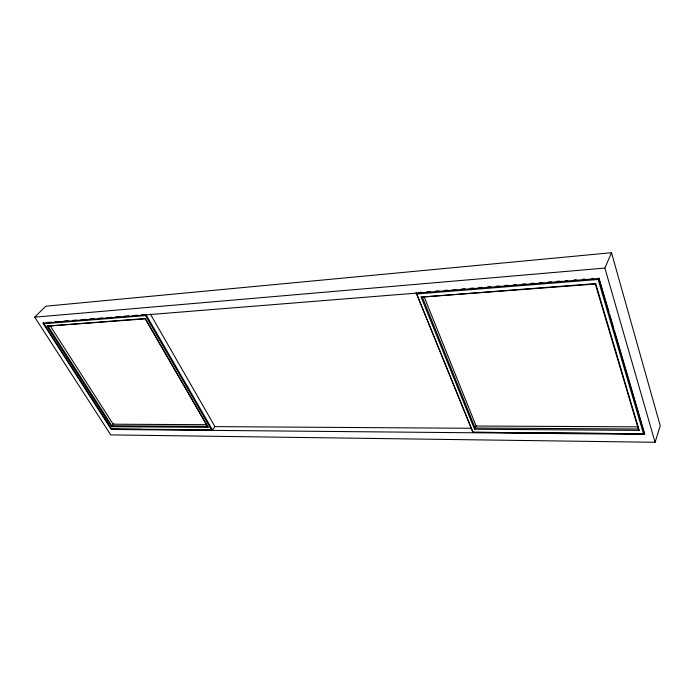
<?xml version="1.0" encoding="UTF-8"?>
<svg xmlns="http://www.w3.org/2000/svg" width="695" height="695" viewBox="0 0 695 695"><rect width="100%" height="100%" fill="white"/><g stroke="black" fill="none" stroke-linecap="round" stroke-linejoin="round"><path stroke-width="1.04" d="M655.072 442.281L660.25 425.818L611.504 252.719L45.792 306.2L34.75 317.155L110.74 434.888L655.072 442.281L604.885 268.088L611.504 252.719M471.514 428.276L214.946 426.626L212.505 429.953L211.384 429.771L145.498 315.626L145.941 314.496L141.624 314.844M111.504 426.695L46.999 326.137L145.151 318.527L208.109 427.373L111.504 426.695L113.798 423.446M476.318 425.635L474.52 429.232L639.209 430.387L595.711 283.569L421.118 297.113L474.52 429.232M472.965 432.064L416.14 292.691L472.826 432.273L644.682 433.802L614.51 330.933M421.118 297.113L595.337 284.064L595.711 283.569M34.75 317.155L604.885 268.088M46.53 322.515L50.857 322.167M55.174 321.82L59.501 321.472M63.818 321.116L68.145 320.769M72.462 320.421L76.789 320.074M81.106 319.726L85.433 319.379M89.751 319.031L94.077 318.675M98.395 318.327L102.721 317.98M107.039 317.632L111.365 317.285M115.691 316.937L120.009 316.59M124.336 316.234L128.653 315.886M132.98 315.539L137.297 315.191M418.303 292.517L421.552 292.256M426.956 291.822L430.205 291.561M435.609 291.127L438.858 290.858M444.27 290.423L447.511 290.163M452.923 289.728L456.163 289.467M461.576 289.024L464.816 288.764M470.228 288.329L473.477 288.069M478.881 287.634L482.13 287.374M487.534 286.931L490.783 286.67M496.195 286.236L499.436 285.975M504.848 285.541L508.088 285.271M513.501 284.837L516.75 284.576M522.154 284.142L525.403 283.881M530.806 283.447L534.055 283.178M539.468 282.743L542.708 282.483M548.12 282.048L551.361 281.788M556.773 281.345L560.014 281.084M565.426 280.65L567.589 280.476M574.079 279.955L576.242 279.781M582.731 279.251L584.895 279.077M591.393 278.556L593.556 278.382M145.498 315.626L43.733 323.748L43.29 322.775L111.565 429.058L141.954 429.328M416.896 293.959L598.126 279.494L643.44 433.558M46.999 326.137L145.42 318.849M206.676 424.68L113.163 424.211L50.231 325.79M637.993 426.843L476.127 426.026L424.437 297.538M207.597 426.348L111.878 425.757L48.19 326.363M639.209 430.387L638.34 429.041L475.154 428.024L422.464 297.425M211.384 429.771L111.565 429.058M156.071 429.458L212.505 429.953L145.941 314.496M472.826 432.273L644.682 433.802M145.151 318.527L208.109 427.373M150.407 314.114L214.946 426.626M595.337 284.064L638.34 429.041M598.96 277.948L609.02 312.229M609.628 314.314L613.894 328.857M598.734 278.469L42.916 323.149L111.243 429.44L644.5 434.349L598.734 278.469"/></g></svg>
